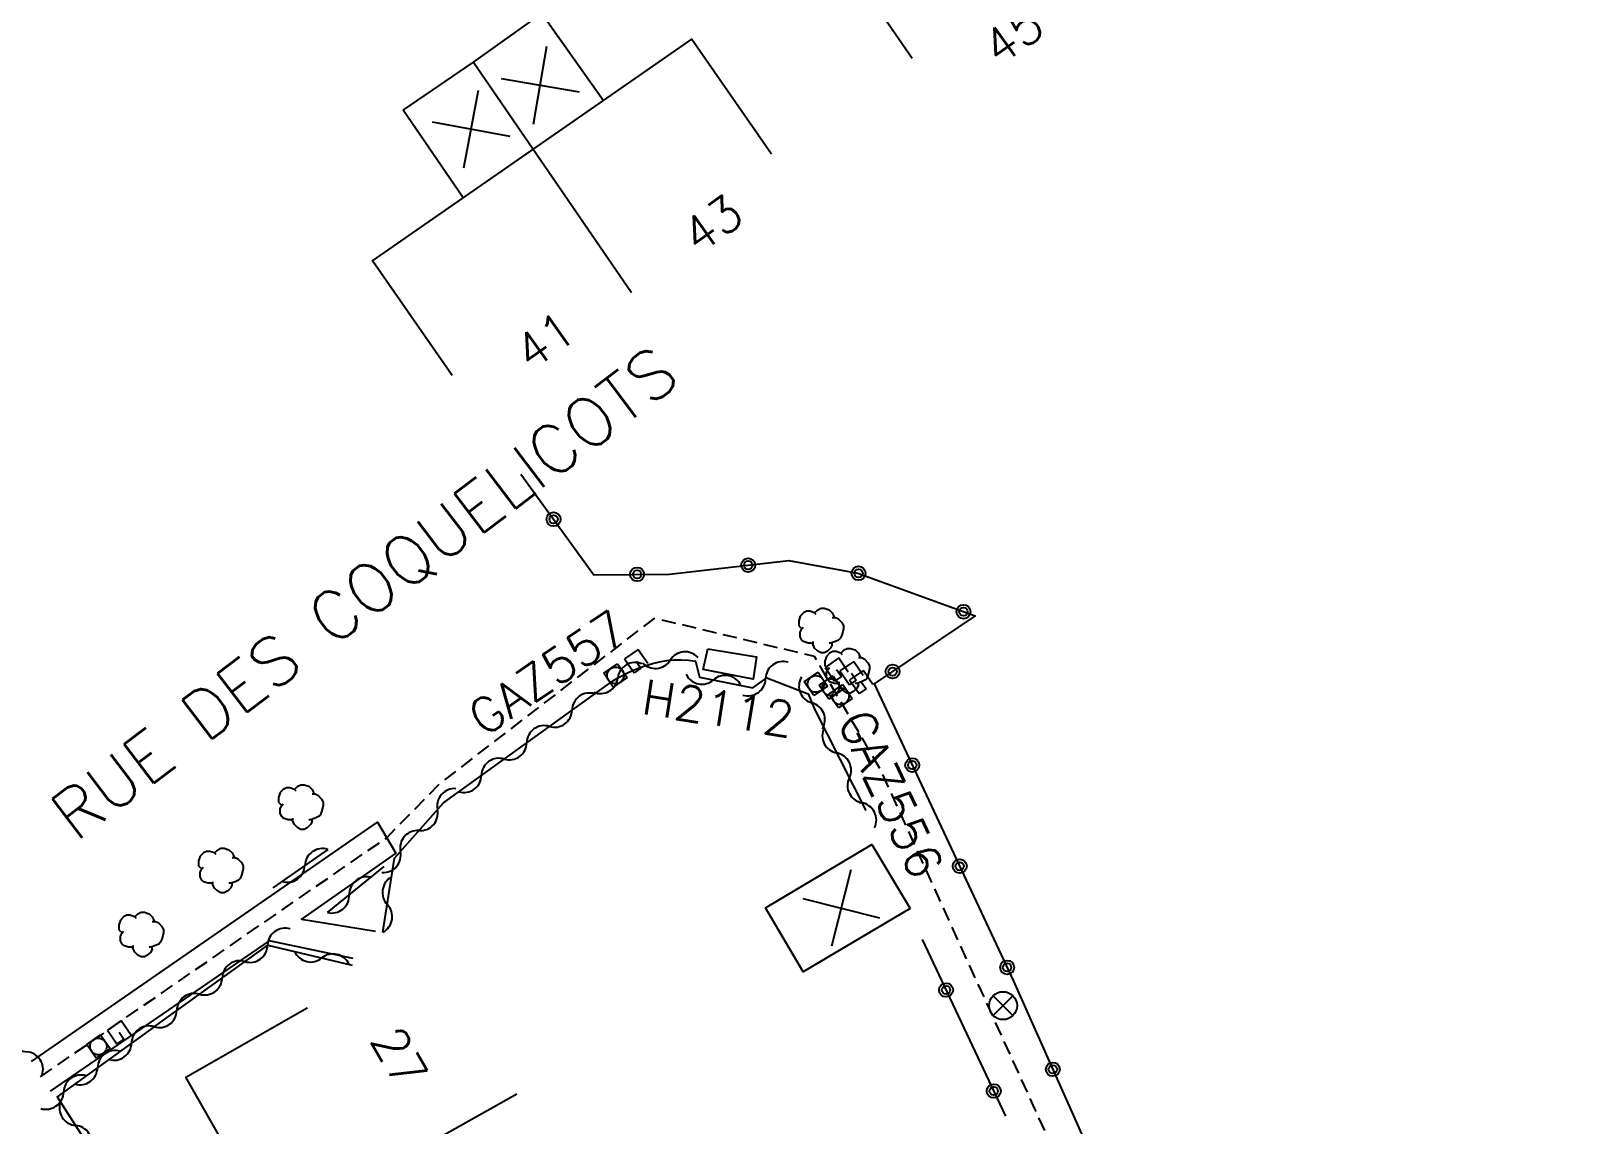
# Model space of a CAD drawing. Header units: millimetres. Extents: x 134000 to 135000, y 131000 to 132000.
# Drawn here: x 134265.8 to 134321.6, y 131465.1 to 131504.2 of the extents above; entities that cross this region are included whole.
import ezdxf
from ezdxf.enums import TextEntityAlignment as Align

# ---------------------------------------------------------------- set-up
doc = ezdxf.new("R2010")
doc.units = ezdxf.units.MM
doc.linetypes.add('DASHED', pattern=[0.75, 0.5, -0.25])
doc.layers.get('0').update_dxf_attribs({"linetype": 'CONTINUOUS'})
for name, color, linetype in [('W0001', 6, 'DASHED'), ('W0017', 7, 'CONTINUOUS'), ('W0100', 7, 'CONTINUOUS'), ('W0300', 7, 'CONTINUOUS'), ('W0310', 3, 'CONTINUOUS'), ('W0322', 7, 'CONTINUOUS'), ('W0412', 7, 'CONTINUOUS'), ('W0469', 7, 'CONTINUOUS'), ('W0984', 7, 'CONTINUOUS'), ('W0989', 7, 'CONTINUOUS'), ('W0991', 7, 'CONTINUOUS'), ('W1102', 7, 'CONTINUOUS')]:
    doc.layers.add(name, color=color, linetype=linetype)
doc.styles.get("Standard").update_dxf_attribs({"font": 'romans.shx', "width": 0.85})

# ---------------------------------------------------------------- blocks, each defined once
blk = doc.blocks.new('t310o')
at = {"color": 0, "linetype": 'Continuous'}
for centre, start, end in [((-0.5, 0.375), 216.8699, 323.1304), ((0.5, -0.375), 36.8699, 143.1303)]:
    blk.add_arc(centre, 0.625, start, end, dxfattribs=at)
blk = doc.blocks.new('t991o')
at = {"color": 0, "linetype": 'Continuous'}
for p, q in [((-1, 1), (1, -1)), ((-1, -1), (1, 1))]:
    blk.add_line(p, q, dxfattribs=at)
blk = doc.blocks.new('T300')
for p, q in [((-0.686, 0.629), (-0.8, 0.514)), ((-0.571, 0.686), (-0.686, 0.629)), ((-0.457, 0.686), (-0.571, 0.686)), ((-0.286, 0.629), (-0.457, 0.686)), ((-0.286, 0.629), (-0.171, 0.743)), ((-0.229, 0.571), (-0.286, 0.629)), ((-0.171, 0.743), (-0.057, 0.8)), ((-0.057, 0.8), (0.057, 0.8)), ((0.057, 0.8), (0.229, 0.743)), ((0.229, 0.743), (0.343, 0.629)), ((0.343, 0.629), (0.4, 0.514)), ((-0.8, 0.514), (-0.857, 0.343)), ((-0.857, 0.343), (-0.857, 0.171)), ((-0.857, 0.171), (-0.743, 0.057)), ((-0.8, -0.057), (-0.743, 0.057)), ((-0.743, 0.057), (-0.686, 0.114)), ((0.457, 0.457), (0.343, 0.457)), ((0.4, 0.514), (0.4, 0.457)), ((0.571, 0.4), (0.457, 0.457)), ((0.571, 0.4), (0.686, 0.286)), ((0.686, 0.286), (0.743, 0.171)), ((0.743, 0.057), (0.686, -0.171)), ((0.743, 0.171), (0.743, 0.057)), ((-0.8, -0.171), (-0.8, -0.057)), ((-0.8, -0.229), (-0.8, -0.171)), ((-0.743, -0.343), (-0.8, -0.229)), ((-0.686, -0.4), (-0.743, -0.343)), ((-0.514, -0.457), (-0.686, -0.4)), ((-0.4, -0.457), (-0.514, -0.457)), ((-0.4, -0.457), (-0.343, -0.457)), ((-0.343, -0.457), (-0.343, -0.4)), ((-0.343, -0.514), (-0.343, -0.457)), ((-0.286, -0.629), (-0.343, -0.514)), ((0.286, -0.457), (0.229, -0.457)), ((0.457, -0.4), (0.286, -0.457)), ((0.343, -0.514), (0.286, -0.629)), ((0.343, -0.514), (0.343, -0.457)), ((0.571, -0.343), (0.457, -0.4)), ((0.629, -0.286), (0.571, -0.343)), ((0.686, -0.171), (0.629, -0.286)), ((-0.171, -0.743), (-0.286, -0.629)), ((-0.057, -0.8), (-0.171, -0.743)), ((0.057, -0.8), (-0.057, -0.8)), ((0.171, -0.743), (0.057, -0.8)), ((0.229, -0.686), (0.171, -0.743)), ((0.286, -0.629), (0.229, -0.686))]:
    blk.add_line(p, q)
blk = doc.blocks.new('t322o')
at = {"color": 0, "linetype": 'Continuous'}
for radius in [0.25, 0.15]:
    blk.add_circle((0, 0), radius, dxfattribs=at)
blk = doc.blocks.new('T412')
for p, q in [((-0.3, 1.2), (0.3, 1.2)), ((-0.3, 1.2), (-0.3, 0.6)), ((-0.3, 0.6), (0.3, 0.6)), ((0, 0.9), (0.3, 0.9)), ((0.3, 0.9), (0.3, 0.6)), ((-0.3, 0.3), (0.3, 0.3)), ((-0.3, -0.3), (-0.3, 0.3)), ((0.3, 0.3), (0.3, -0.3)), ((0.3, -0.3), (-0.3, -0.3))]:
    blk.add_line(p, q)
blk.add_ellipse((0, 0), major_axis=(0.212, 0.212), ratio=1, start_param=5.497787, end_param=11.780972)
blk = doc.blocks.new('T469')
at = {"color": 0, "linetype": 'Continuous', "flags": 128}
for points in [[(-0.354, 0.354), (0.354, -0.354)], [(-0.354, -0.354), (0.354, 0.354)]]:
    blk.add_lwpolyline(points, dxfattribs=at)
at = {"color": 0, "linetype": 'Continuous'}
blk.add_circle((0, 0), 0.5, dxfattribs=at)

msp = doc.modelspace()

# ---------------------------------------------------------------- linework, layer by layer
at = {"layer": 'W0001', "flags": 128}
msp.add_lwpolyline([(134266.164, 131466.79), (134278.562, 131475.347), (134280.418, 131477.244), (134288.161, 131483.207), (134293.867, 131481.845), (134296.223, 131477.814), (134301.762, 131465.646), (134309.589, 131448.504), (134320.169, 131425.216)], dxfattribs=at)
at = {"layer": 'W0017', "flags": 128}
for points in [[(134265.839, 131467.34), (134278.239, 131475.904), (134278.885, 131474.789), (134275.514, 131472.425), (134278.163, 131471.996)], [(134277.361, 131471.022), (134274.357, 131471.652), (134266.51, 131466.274)]]:
    msp.add_lwpolyline(points, dxfattribs=at)
at = {"layer": 'W0100'}
for p, q in [((134297.379, 131503.234), (134294.553, 131507.359)), ((134281.302, 131498.246), (134279.149, 131501.384))]:
    msp.add_line(p, q, dxfattribs=at)
for points in [[(134279.149, 131501.384), (134281.669, 131503.113), (134284.116, 131504.847), (134286.322, 131501.734)], [(134280.912, 131491.886), (134278.059, 131495.992), (134289.488, 131503.934), (134292.341, 131499.828)], [(134274.498, 131461.291), (134271.37, 131466.777), (134275.714, 131469.254), (134275.714, 131469.254), (134275.714, 131469.254), (134275.714, 131469.254), (134275.714, 131469.254), (134275.714, 131469.254), (134275.714, 131469.254), (134275.714, 131469.254), (134275.714, 131469.254), (134275.714, 131469.254), (134275.714, 131469.254), (134275.714, 131469.254), (134275.714, 131469.254), (134275.714, 131469.254), (134275.714, 131469.254), (134275.714, 131469.254), (134275.714, 131469.254), (134275.714, 131469.254), (134275.714, 131469.254), (134275.714, 131469.254), (134275.714, 131469.254), (134275.714, 131469.254), (134275.714, 131469.254), (134275.714, 131469.254), (134275.714, 131469.254), (134275.714, 131469.254), (134275.714, 131469.254), (134275.714, 131469.254), (134275.714, 131469.254), (134275.714, 131469.254), (134275.714, 131469.254), (134275.714, 131469.254), (134275.714, 131469.254), (134275.714, 131469.254), (134275.714, 131469.254), (134275.714, 131469.254), (134275.714, 131469.254), (134275.714, 131469.254), (134275.714, 131469.254), (134275.714, 131469.254), (134275.714, 131469.254), (134275.714, 131469.254), (134275.714, 131469.254), (134275.714, 131469.254), (134275.714, 131469.254), (134275.714, 131469.254), (134275.714, 131469.254), (134275.714, 131469.254), (134275.714, 131469.254), (134275.714, 131469.254), (134275.714, 131469.254), (134275.714, 131469.254), (134275.714, 131469.254), (134275.714, 131469.254), (134275.714, 131469.254), (134275.714, 131469.254), (134275.714, 131469.254), (134275.714, 131469.254), (134275.714, 131469.254), (134275.714, 131469.254), (134275.714, 131469.254), (134275.714, 131469.254), (134275.714, 131469.254), (134275.714, 131469.254), (134275.714, 131469.254), (134275.714, 131469.254), (134275.714, 131469.254), (134275.714, 131469.254), (134275.714, 131469.254), (134275.714, 131469.254), (134275.714, 131469.254), (134275.714, 131469.254), (134275.714, 131469.254), (134275.714, 131469.254), (134275.714, 131469.254), (134275.714, 131469.254), (134275.714, 131469.254), (134275.714, 131469.254), (134275.714, 131469.254), (134275.714, 131469.254), (134275.714, 131469.254), (134275.714, 131469.254), (134275.714, 131469.254), (134275.714, 131469.254), (134275.714, 131469.254), (134275.714, 131469.254), (134275.714, 131469.254), (134275.714, 131469.254), (134275.714, 131469.254), (134275.714, 131469.254), (134275.714, 131469.254), (134275.714, 131469.254), (134275.714, 131469.254), (134275.714, 131469.254), (134275.714, 131469.254), (134275.714, 131469.254), (134275.714, 131469.254), (134275.714, 131469.254), (134275.714, 131469.254), (134275.714, 131469.254), (134275.714, 131469.254), (134275.714, 131469.254), (134275.714, 131469.254), (134275.714, 131469.254), (134275.714, 131469.254), (134275.714, 131469.254), (134275.714, 131469.254), (134275.714, 131469.254), (134275.714, 131469.254), (134275.714, 131469.254), (134275.714, 131469.254), (134275.714, 131469.254), (134275.714, 131469.254), (134275.714, 131469.254)]]:
    msp.add_lwpolyline(points, dxfattribs=at)
at = {"layer": 'W0100', "flags": 128}
for points in [[(134290.065, 131482.105), (134291.81, 131481.827), (134291.685, 131481.023), (134289.9, 131481.369)], [(134297.312, 131472.811), (134293.481, 131470.548), (134292.131, 131472.833), (134295.94, 131475.108)]]:
    msp.add_lwpolyline(points, close=True, dxfattribs=at)
at = {"layer": 'W0310', "flags": 128}
for points in [[(134278.428, 131471.965), (134278.848, 131474.618), (134280.598, 131476.599), (134286.476, 131480.834), (134286.69, 131480.976), (134286.91, 131481.107), (134287.135, 131481.226), (134287.365, 131481.334), (134287.6, 131481.429), (134287.84, 131481.513), (134288.085, 131481.585), (134288.336, 131481.646), (134288.593, 131481.691), (134288.85, 131481.715), (134289.108, 131481.718), (134289.365, 131481.701), (134289.623, 131481.663), (134289.77, 131481.099), (134291.679, 131480.712), (134292.176, 131481.073), (134293.661, 131480.494), (134293.883, 131479.947), (134295.721, 131476.319)], [(134276.451, 131474.925), (134274.483, 131473.552)], [(134276.445, 131472.669), (134278.471, 131474.314)], [(134270.235, 131468.579), (134270.235, 131468.579), (134274.301, 131471.499), (134277.327, 131470.784)]]:
    msp.add_lwpolyline(points, dxfattribs=at)
at = {"layer": 'W0310'}
msp.add_lwpolyline([(134270.235, 131468.579), (134266.764, 131466.074), (134269.657, 131461.537)], dxfattribs=at)
at = {"layer": 'W0322', "flags": 128}
for points in [[(134283.363, 131488.364), (134285.982, 131484.762), (134288.693, 131484.784), (134292.966, 131485.267), (134295.43, 131484.822), (134299.631, 131483.285), (134296.023, 131480.85), (134301.012, 131470.209), (134307.208, 131456.31), (134312.301, 131445.084), (134315.429, 131438.135), (134321.577, 131424.94)], [(134297.738, 131471.704), (134300.728, 131465.377)]]:
    msp.add_lwpolyline(points, dxfattribs=at)
at = {"layer": 'W1102'}
for p, q in [((134281.669, 131503.113), (134287.325, 131494.867)), ((134274.498, 131461.291), (134283.223, 131466.177))]:
    msp.add_line(p, q, dxfattribs=at)

# ---------------------------------------------------------------- block references
at = {"layer": 'W0300'}
for p in [(134294.174, 131482.765), (134295.11, 131481.325), (134275.546, 131476.445), (134272.683, 131474.172), (134269.827, 131471.882)]:
    msp.add_blockref('T300', p, dxfattribs=at)
at = {"layer": 'W0310'}
for p, rotation in [((134286.836, 131481.063), 30.77582667331075), ((134288.715, 131481.702), 5.369831060952434), ((134292.129, 131481.039), 36.03587597245908), ((134290.265, 131480.998), 348.5460059493437), ((134293.792, 131480.171), 292.0958564842097), ((134285.199, 131479.914), 35.76991220117427), ((134283.577, 131478.745), 35.76991220117427), ((134294.678, 131478.379), 296.8622940628461), ((134281.954, 131477.576), 35.76991220117427), ((134280.38, 131476.352), 48.55575239693034), ((134295.581, 131476.595), 296.8622940628461), ((134279.056, 131474.853), 48.55575239693034), ((134275.631, 131474.353), 214.9032062906021), ((134277.221, 131473.299), 39.07223410205386), ((134278.584, 131472.953), 80.9904574367598), ((134274.296, 131471.496), 35.68447948385421), ((134276.242, 131471.041), 346.7007724804998), ((134272.672, 131470.329), 35.68447948385421), ((134271.047, 131469.162), 35.68447948385421), ((134269.424, 131467.994), 215.8177178902774), ((134265.672, 131467.679), 303.2286097546105), ((134268.208, 131467.116), 215.8177178902774), ((134266.991, 131466.238), 215.8177178902774), ((134267.42, 131465.046), 302.5234753286807)]:
    msp.add_blockref('t310o', p, dxfattribs=dict(at, rotation=rotation))
at = {"layer": 'W0322'}
for p, rotation in [((134284.539, 131486.746), 306.0268526042737), ((134287.529, 131484.774), 0.453401402039897), ((134291.511, 131485.102), 6.451410656190254), ((134295.46, 131484.811), 339.9074948943747), ((134299.216, 131483.437), 339.9074948943747), ((134296.681, 131481.294), 214.0185389577339), ((134297.384, 131477.947), 295.1184786497071), ((134299.082, 131474.326), 295.1184786497071), ((134300.78, 131470.704), 295.1184786497071), ((134298.593, 131469.895), 295.2950304368386), ((134302.418, 131467.055), 294.025788517113), ((134300.302, 131466.279), 295.2950304368386)]:
    msp.add_blockref('t322o', p, dxfattribs=dict(at, rotation=rotation))
at = {"layer": 'W0412', "rotation": 304.5655726498616}
for p in [(134286.755, 131481.157), (134286.755, 131481.157), (134293.935, 131480.852), (134293.935, 131480.852), (134294.469, 131480.728), (134294.469, 131480.728), (134294.817, 131480.41), (134294.817, 131480.41), (134268.238, 131467.873), (134268.238, 131467.873)]:
    msp.add_blockref('T412', p, dxfattribs=at)
at = {"layer": 'W0469'}
msp.add_blockref('T469', (134300.635, 131469.334), dxfattribs=at)
at = {"layer": 'W0991'}
for p, rotation in [((134284.06, 131502.282), 35.32189497271232), ((134281.586, 131500.715), 34.44891705599117), ((134294.837, 131472.83), 300.8439017487165)]:
    msp.add_blockref('t991o', p, dxfattribs=dict(at, rotation=rotation))

# ---------------------------------------------------------------- texts
at = {"layer": 'W0984'}
for s, rotation, p in [('GAZ557', 34.5656, (134284.326, 131481.252)), ('H2112', 350.9569, (134290.435, 131479.984)), ('GAZ556', 295.0988, (134296.618, 131476.91))]:
    msp.add_text(s, height=1.25, rotation=rotation, dxfattribs=at).set_placement(p, align=Align.MIDDLE)
at = {"layer": 'W0989'}
msp.add_text('RUE DES COQUELICOTS', height=1.75, rotation=37.1887, dxfattribs=at).set_placement((134277.809, 131484.047), align=Align.MIDDLE)
at = {"layer": 'W0991'}
for s, rotation, p in [('45', 35.4981, (134300.997, 131504.058)), ('43', 35.4981, (134290.227, 131497.324)), ('41', 35.4981, (134284.234, 131493.15)), ('27', 299.6933, (134279.022, 131467.49))]:
    msp.add_text(s, height=1.25, rotation=rotation, dxfattribs=at).set_placement(p, align=Align.MIDDLE)

doc.saveas('drawing.dxf')
